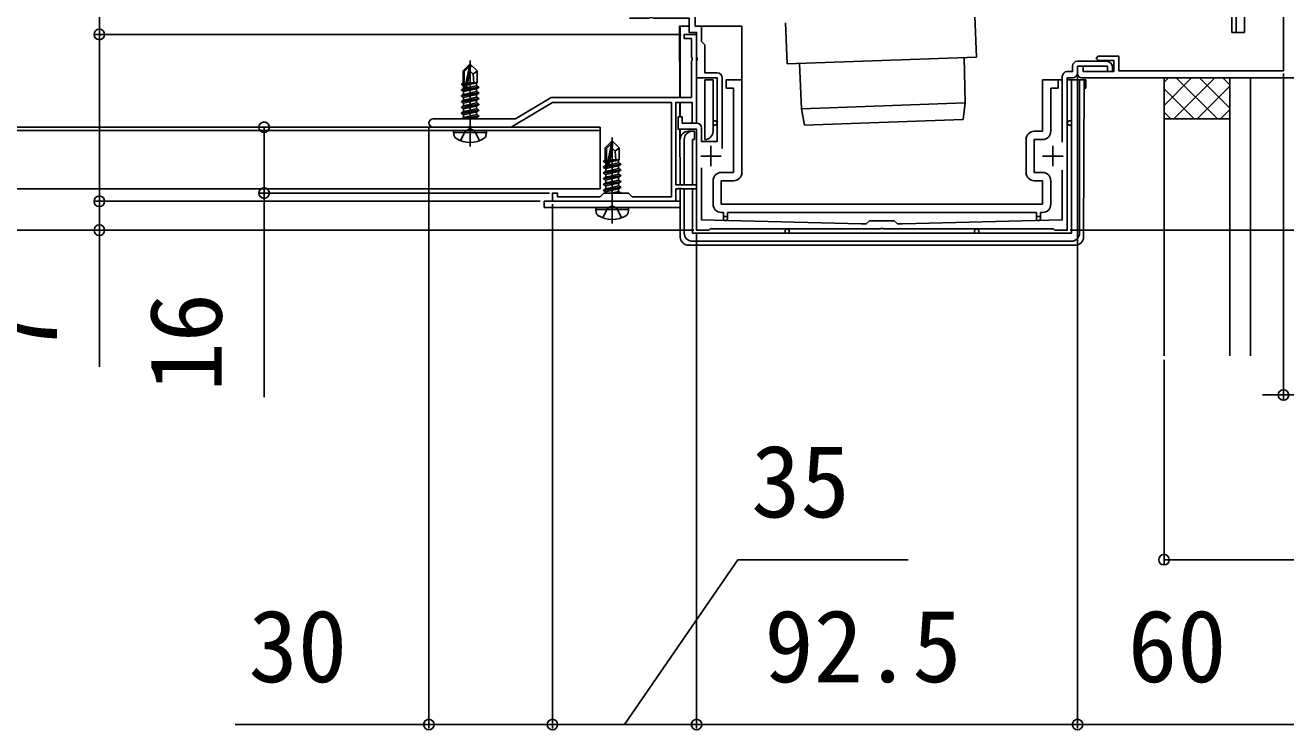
# Model space of a CAD drawing. Units: millimetres, scale not verified. Extents: x -1050 to 1050, y -1570 to 1561.
# Drawn here: x -187.5 to 118.6, y 275.7 to 446.8 of the extents above; entities that cross this region are included whole.
import ezdxf
from ezdxf.enums import TextEntityAlignment as Align

# ---------------------------------------------------------------- set-up
doc = ezdxf.new("R2010")
doc.units = ezdxf.units.MM
doc.header["$LTSCALE"] = 8
for name, color, linetype in [('0-3_YKK_11', 7, 'Continuous'), ('0-5_YKK_13', 4, 'Continuous'), ('0-6_YKK_D', 6, 'Continuous'), ('0-8_YSS_K', 3, 'Continuous')]:
    doc.layers.add(name, color=color, linetype=linetype)
doc.styles.add('ＭＳ ゴシック', font='')
doc.styles.get('ＭＳ ゴシック').set_extended_font_data('MS Gothic')

msp = doc.modelspace()

# ---------------------------------------------------------------- linework, layer by layer
at = {"layer": '0-3_YKK_11'}
for p, q in [((75, 438.001), (68, 438.001)), ((-18.3, 416.804), (-18.3, 434.001)), ((64.3, 434.301), (64.3, 418.399)), ((69, 434.001), (127, 434.001)), ((-21, 417.501), (-21, 412.501)), ((62, 417.501), (62, 412.501)), ((-23.5, 415.001), (-18.5, 415.001)), ((59.5, 415.001), (64.5, 415.001))]:
    msp.add_line(p, q, dxfattribs=at)
for points in [[(118, 455.543), (118, 435.701), (78, 435.701), (78, 439.201), (73, 439.201), (72.5, 438.701), (73, 438.201), (76.8, 438.201), (76.8, 435.501), (69.4, 435.501), (69.4, 436.801), (68, 436.801), (68, 435.001)], [(-19.5, 435.201), (-22.5, 435.201), (-22.5, 442.001), (-23.3, 442.801), (-23.3, 446.501), (-24.8, 446.501), (-24.8, 450.001), (-40.75, 450.001)], [(-40.75, 448.501), (-35.958, 448.501), (-35.775, 448.621), (-35.225, 448.621), (-35.042, 448.501), (-26.3, 448.501), (-26.3, 445.001), (-24.5, 445.001), (-24.5, 438.959), (-24.38, 438.776), (-24.38, 438.226), (-24.5, 438.043), (-24.5, 434.001), (-19.5, 434.001), (-19.5, 418.501), (-23.3, 418.501), (-23.3, 421.801)], [(-88.5, 422.001), (-79.958, 422.001), (-79.775, 422.121), (-79.225, 422.121), (-79.042, 422.001), (-69.5, 422.001), (-59.5, 428.001), (-30.6, 428.001), (-30.6, 405.101), (-40.1, 405.101), (-41, 406.001), (-47, 406.001), (-47.9, 405.101), (-58.3, 405.101), (-58.3, 406.001), (-59.5, 406.001), (-59.5, 404.001), (-29.5, 404.001), (-29.5, 407.001), (-28.958, 407.001), (-28.775, 407.121), (-28.225, 407.121), (-28.042, 407.001), (-24.5, 407.001), (-24.5, 408.001), (-29.5, 408.001), (-29.5, 428.001), (-25.6, 428.001), (-25.6, 423.001), (-24.5, 423.001), (-24.5, 444.501), (-27.5, 444.501), (-27.5, 443.501), (-25.7, 443.501), (-25.7, 438.959), (-25.58, 438.776), (-25.58, 438.226), (-25.7, 438.043), (-25.7, 429.201)], [(66.8, 436.801), (66.8, 435.501), (65.5, 435.501)], [(68, 435.201), (68, 436.801), (75.3, 436.801), (75.3, 435.501), (76.5, 435.501), (76.5, 436.501)], [(-24.5, 423.001), (-28, 423.001), (-28, 424.501), (-29, 424.501), (-29, 421.501), (-24.5, 421.501), (-24.5, 397.001), (-21.5, 397.001), (-21.2, 397.301), (20.042, 397.301), (20.225, 397.421), (20.775, 397.421), (20.958, 397.301), (62.2, 397.301), (62.5, 397.001), (65.5, 397.001), (65.5, 434.001), (66.8, 434.001)], [(-25.7, 429.201), (-59.832, 429.201), (-68.499, 424.001), (-88.5, 424.001)], [(64.3, 411.602), (64.3, 399.501), (25.496, 398.501), (24.3, 398.501), (23.5, 399.301), (17.5, 399.301), (16.7, 398.501), (15.504, 398.501), (-23.3, 399.501), (-23.3, 412.129)]]:
    msp.add_lwpolyline(points, dxfattribs=at)
for centre, radius, start, end in [((68, 436.801), 1.2, 90.00001, 179.99999), ((75, 436.501), 1.5, 0.00001, 89.99999), ((-19.5, 434.001), 1.2, 0.00001, 89.99999), ((65.5, 434.301), 1.2, 90.00001, 179.99999), ((66.8, 435.201), 1.2, 270.00001, 359.99999), ((69, 435.001), 1, 180.00001, 269.99999), ((-88.5, 423.001), 1, 90.00001, 179.99999), ((-88.5, 423.001), 1, 180.00001, 269.99999), ((-24.5, 421.801), 1.2, 0.00001, 89.99999)]:
    msp.add_arc(centre, radius, start, end, dxfattribs=at)
at = {"layer": '0-5_YKK_13'}
for p, q in [((105.5, 445.001), (105.5, 616.001)), ((106.5, 445.001), (106.5, 616.001)), ((106.5, 445.001), (106.5, 615.001)), ((108.5, 445.001), (108.5, 615.001)), ((-2.888, 447.368), (-2.539, 437.374)), ((43.084, 448.973), (43.433, 438.979)), ((-28.646, 446.501), (-28.581, 429.201)), ((-28.642, 446.501), (-28.646, 446.501)), ((-26.3, 446.501), (-28.479, 446.501)), ((-13.5, 446.501), (-24.5, 446.501)), ((-13.5, 433.501), (-13.5, 446.501)), ((105.5, 445.001), (106.5, 445.001)), ((108.5, 445.001), (106.5, 445.001)), ((-79.5, 417.302), (-79.5, 438.202)), ((40.435, 438.875), (40.718, 427.878)), ((-79.65, 437.202), (-81.2, 435.652)), ((-81.2, 432.683), (-81.2, 435.652)), ((-81.2, 435.652), (-80.9, 435.528)), ((-80.9, 435.528), (-79.65, 436.778)), ((-80.9, 431.251), (-80.9, 435.528)), ((-80.832, 431.08), (-79.65, 436.778)), ((-80.41, 431.196), (-79.5, 435.581)), ((-79.35, 437.202), (-79.65, 437.202)), ((-79.65, 436.778), (-79.65, 437.202)), ((-79.5, 435.581), (-79.5, 437.202)), ((-79.5, 435.581), (-79.35, 437.202)), ((-79.35, 437.202), (-77.8, 435.652)), ((-78.757, 434.849), (-77.8, 435.652)), ((-77.8, 432.802), (-77.8, 435.652)), ((0.459, 437.479), (0.943, 426.489)), ((-81.5, 432.51), (-81.2, 432.683)), ((-81.5, 432.51), (-80.9, 432.627)), ((-81.5, 432.295), (-81.5, 432.51)), ((-81.5, 432.295), (-80.9, 432.393)), ((-81.5, 432.295), (-81.05, 432.035)), ((-81.2, 432.802), (-80.9, 432.802)), ((-81.05, 432.035), (-80.897, 432.069)), ((-81.05, 431.37), (-81.05, 432.035)), ((-77.4, 431.652), (-80.426, 431.148)), ((-80.398, 431.253), (-77.4, 431.752)), ((-80.34, 431.53), (-77.95, 432.07)), ((-80.195, 432.228), (-77.95, 432.735)), ((-80.135, 432.519), (-78.417, 432.802)), ((-80.08, 432.786), (-79.996, 432.802)), ((-80.076, 432.802), (-77.8, 432.802)), ((-77.8, 432.802), (-77.95, 432.735)), ((-77.95, 432.07), (-77.95, 432.735)), ((-77.4, 431.752), (-77.95, 432.07)), ((-77.4, 431.652), (-77.95, 431.335)), ((-77.4, 431.652), (-77.4, 431.752)), ((-22.5, 433.501), (-22.5, 419.001)), ((-20.5, 433.501), (-22.5, 433.501)), ((-20.5, 423.501), (-20.5, 433.501)), ((-17.3, 433.501), (-17.3, 431.501)), ((-13.5, 433.501), (-17.3, 433.501)), ((-13.5, 411.001), (-13.5, 433.501)), ((59.5, 433.501), (59.5, 421.001)), ((63.3, 433.501), (59.5, 433.501)), ((63.3, 431.501), (63.3, 433.501)), ((64.3, 433.501), (63.3, 433.501)), ((66.5, 433.501), (65.5, 433.501)), ((66.5, 433.501), (66.5, 423.501)), ((68.5, 433.501), (66.5, 433.501)), ((68.5, 396.297), (68.5, 433.501)), ((69.593, 433.501), (68.5, 433.501)), ((69.454, 395.339), (69.597, 433.501)), ((69.597, 433.501), (69.593, 433.501)), ((70, 433.501), (69.597, 433.501)), ((70, 431.501), (70, 433.501)), ((-81.6, 431.052), (-80.887, 431.171)), ((-80.832, 431.08), (-81.6, 430.952)), ((-81.6, 430.952), (-81.6, 431.052)), ((-81.6, 430.952), (-81.05, 430.635)), ((-81.6, 429.652), (-77.4, 430.352)), ((-77.4, 430.252), (-81.6, 429.552)), ((-81.6, 429.552), (-81.6, 429.652)), ((-81.6, 429.552), (-81.05, 429.235)), ((-81.6, 428.252), (-77.4, 428.952)), ((-77.4, 428.852), (-81.6, 428.152)), ((-81.05, 430.635), (-77.95, 431.335)), ((-81.05, 429.97), (-81.05, 430.635)), ((-81.05, 429.235), (-77.95, 429.935)), ((-81.05, 428.57), (-81.05, 429.235)), ((-81.05, 427.835), (-77.95, 428.535)), ((-77.95, 430.67), (-77.95, 431.335)), ((-77.4, 430.352), (-77.95, 430.67)), ((-77.4, 430.252), (-77.95, 429.935)), ((-77.95, 429.27), (-77.95, 429.935)), ((-77.4, 428.952), (-77.95, 429.27)), ((-77.4, 428.852), (-77.95, 428.535)), ((-77.95, 427.87), (-77.95, 428.535)), ((-77.4, 430.252), (-77.4, 430.352)), ((-77.4, 428.852), (-77.4, 428.952)), ((-17.3, 431.501), (-15.5, 431.501)), ((-15.5, 431.501), (-15.5, 411.001)), ((61.5, 431.501), (63.3, 431.501)), ((61.5, 421.001), (61.5, 431.501)), ((70, 431.501), (69.589, 431.501)), ((-81.6, 428.152), (-81.6, 428.252)), ((-81.6, 428.152), (-81.05, 427.835)), ((-81.6, 426.852), (-77.4, 427.552)), ((-77.4, 427.452), (-81.6, 426.752)), ((-81.6, 426.752), (-81.6, 426.852)), ((-81.6, 426.752), (-81.05, 426.435)), ((-81.6, 425.452), (-77.4, 426.152)), ((-77.4, 426.052), (-81.6, 425.352)), ((-81.6, 425.352), (-81.6, 425.452)), ((-81.05, 427.17), (-81.05, 427.835)), ((-81.05, 426.435), (-77.95, 427.135)), ((-81.05, 425.77), (-81.05, 426.435)), ((-81.05, 425.035), (-77.95, 425.735)), ((-77.4, 427.552), (-77.95, 427.87)), ((-77.4, 427.452), (-77.95, 427.135)), ((-77.95, 426.47), (-77.95, 427.135)), ((-77.4, 426.152), (-77.95, 426.47)), ((-77.4, 426.052), (-77.95, 425.735)), ((-77.95, 425.07), (-77.95, 425.735)), ((-77.4, 427.452), (-77.4, 427.552)), ((-77.4, 426.052), (-77.4, 426.152)), ((-28.576, 428.001), (-28.563, 424.501)), ((-28.479, 428.001), (-28.479, 424.501)), ((0.943, 426.489), (40.718, 427.878)), ((0.943, 426.489), (1.682, 422.512)), ((40.718, 427.878), (40.258, 423.859)), ((-81.6, 425.352), (-81.05, 425.035)), ((-81.6, 424.052), (-77.4, 424.752)), ((-81.6, 424.002), (-81.6, 424.052)), ((-77.4, 424.652), (-81.3, 424.002)), ((-81.05, 424.37), (-81.05, 425.035)), ((-79.422, 424.002), (-77.95, 424.335)), ((-77.4, 424.752), (-77.95, 425.07)), ((-77.4, 424.652), (-77.95, 424.335)), ((-77.95, 424.002), (-77.95, 424.335)), ((-77.4, 424.652), (-77.4, 424.752)), ((-20.5, 423.501), (-20.5, 422.501)), ((-20, 423.501), (-20.5, 423.501)), ((-20.5, 421.001), (-20.5, 422.501)), ((-20.5, 422.501), (-20, 422.501)), ((40.258, 423.859), (1.682, 422.512)), ((66.5, 423.501), (66, 423.501)), ((66.5, 422.501), (66.5, 396.301)), ((-47.9, 421.999), (-397.9, 421.999)), ((-47.9, 421.199), (-397.9, 421.199)), ((-83.5, 420.702), (-83.412, 421.202)), ((-83.5, 420.702), (-83.359, 419.9)), ((-83.5, 420.702), (-75.5, 420.702)), ((-83.412, 421.202), (-75.588, 421.202)), ((-75.5, 420.702), (-75.642, 419.9)), ((-75.5, 420.702), (-75.588, 421.202)), ((-47.9, 406.999), (-47.9, 421.999)), ((-44.987, 398.601), (-44.987, 419.501)), ((-28.552, 421.501), (-28.502, 408.001)), ((-28.479, 421.501), (-28.479, 419.001)), ((-25.496, 421.001), (-26.475, 421.001)), ((-25, 421.001), (-25.496, 421.001)), ((-25, 421.001), (-25, 419.001)), ((59.5, 421.001), (57.5, 421.001)), ((-45.137, 418.501), (-46.687, 416.951)), ((-46.687, 413.982), (-46.687, 416.951)), ((-46.687, 416.951), (-46.387, 416.827)), ((-46.387, 416.827), (-45.137, 418.077)), ((-46.387, 412.549), (-46.387, 416.827)), ((-46.319, 412.378), (-45.137, 418.077)), ((-45.896, 412.494), (-44.987, 416.879)), ((-44.837, 418.501), (-45.137, 418.501)), ((-45.137, 418.077), (-45.137, 418.501)), ((-44.987, 416.879), (-44.987, 418.501)), ((-44.987, 416.879), (-44.837, 418.501)), ((-44.837, 418.501), (-43.287, 416.951)), ((-44.244, 416.147), (-43.287, 416.951)), ((-43.287, 414.101), (-43.287, 416.951)), ((-27.5, 419.001), (-27.5, 408.001)), ((-25.5, 408.001), (-25.5, 419.001)), ((-25.5, 419.001), (-25, 419.001)), ((55.5, 419.001), (55.5, 411.001)), ((57.5, 419.001), (59.5, 419.001)), ((57.5, 411.001), (57.5, 419.001)), ((-46.987, 413.809), (-46.687, 413.982)), ((-46.987, 413.809), (-46.387, 413.925)), ((-46.987, 413.593), (-46.987, 413.809)), ((-46.987, 413.593), (-46.387, 413.692)), ((-46.987, 413.593), (-46.537, 413.333)), ((-46.687, 414.101), (-46.387, 414.101)), ((-46.537, 413.333), (-46.383, 413.368)), ((-46.537, 412.668), (-46.537, 413.333)), ((-45.827, 412.829), (-43.437, 413.368)), ((-45.682, 413.526), (-43.437, 414.033)), ((-45.622, 413.818), (-43.904, 414.101)), ((-45.566, 414.085), (-45.482, 414.101)), ((-45.563, 414.101), (-43.287, 414.101)), ((-43.287, 414.101), (-43.437, 414.033)), ((-43.437, 413.368), (-43.437, 414.033)), ((-42.887, 413.051), (-43.437, 413.368)), ((-47.087, 412.351), (-46.374, 412.47)), ((-46.319, 412.379), (-47.087, 412.251)), ((-47.087, 412.251), (-47.087, 412.351)), ((-47.087, 412.251), (-46.537, 411.933)), ((-47.087, 410.951), (-42.887, 411.651)), ((-42.887, 411.551), (-47.087, 410.851)), ((-47.087, 410.851), (-47.087, 410.951)), ((-47.087, 410.851), (-46.537, 410.533)), ((-47.087, 409.551), (-42.887, 410.251)), ((-42.887, 410.151), (-47.087, 409.451)), ((-46.537, 411.933), (-43.437, 412.633)), ((-46.537, 411.268), (-46.537, 411.933)), ((-46.537, 410.533), (-43.437, 411.233)), ((-46.537, 409.868), (-46.537, 410.533)), ((-42.887, 412.951), (-45.912, 412.447)), ((-45.884, 412.551), (-42.887, 413.051)), ((-42.887, 412.951), (-43.437, 412.633)), ((-43.437, 411.968), (-43.437, 412.633)), ((-42.887, 411.651), (-43.437, 411.968)), ((-42.887, 411.551), (-43.437, 411.233)), ((-43.437, 410.568), (-43.437, 411.233)), ((-42.887, 410.251), (-43.437, 410.568)), ((-42.887, 410.151), (-43.437, 409.833)), ((-42.887, 412.951), (-42.887, 413.051)), ((-42.887, 411.551), (-42.887, 411.651)), ((-42.887, 410.151), (-42.887, 410.251)), ((-15.5, 411.001), (-18.5, 411.001)), ((59.5, 411.001), (57.5, 411.001)), ((-47.087, 409.451), (-47.087, 409.551)), ((-47.087, 409.451), (-46.537, 409.133)), ((-47.087, 408.151), (-42.887, 408.851)), ((-42.887, 408.751), (-47.087, 408.051)), ((-47.087, 408.051), (-47.087, 408.151)), ((-47.087, 408.051), (-46.537, 407.733)), ((-47.087, 406.751), (-42.887, 407.451)), ((-42.887, 407.351), (-47.087, 406.651)), ((-46.537, 409.133), (-43.437, 409.833)), ((-46.537, 408.468), (-46.537, 409.133)), ((-46.537, 407.733), (-43.437, 408.433)), ((-46.537, 407.068), (-46.537, 407.733)), ((-43.437, 409.168), (-43.437, 409.833)), ((-42.887, 408.851), (-43.437, 409.168)), ((-42.887, 408.751), (-43.437, 408.433)), ((-43.437, 407.768), (-43.437, 408.433)), ((-42.887, 407.451), (-43.437, 407.768)), ((-42.887, 407.351), (-43.437, 407.033)), ((-42.887, 408.751), (-42.887, 408.851)), ((-42.887, 407.351), (-42.887, 407.451)), ((-28.499, 407.301), (-28.454, 395.339)), ((-20.5, 409.001), (-20.5, 403.301)), ((-18.5, 403.301), (-18.5, 409.001)), ((-18.5, 409.001), (-15.5, 409.001)), ((57.5, 409.001), (59.5, 409.001)), ((59.5, 409.001), (59.5, 403.301)), ((61.5, 403.301), (61.5, 409.001)), ((-47.9, 406.999), (-397.9, 406.999)), ((-47.087, 406.651), (-47.087, 406.751)), ((-47.087, 406.651), (-46.537, 406.333)), ((-46.537, 406.333), (-43.437, 407.033)), ((-46.537, 406.001), (-46.537, 406.333)), ((-45.064, 406.001), (-43.437, 406.368)), ((-43.437, 406.368), (-43.437, 407.033)), ((-42.887, 406.001), (-42.887, 406.051)), ((-27.5, 407.001), (-27.5, 396.297)), ((-25.5, 396.301), (-25.5, 407.001)), ((-48.987, 402.001), (-48.899, 402.501)), ((-48.987, 402.001), (-48.845, 401.198)), ((-48.987, 402.001), (-40.987, 402.001)), ((-48.899, 402.501), (-41.075, 402.501)), ((-40.987, 402.001), (-41.128, 401.198)), ((-40.987, 402.001), (-41.075, 402.501)), ((59.5, 403.301), (-18.5, 403.301)), ((-18.5, 401.301), (-18, 401.301)), ((-18, 401.301), (-18, 400.301)), ((-17, 401.301), (58, 401.301)), ((-17, 400.301), (-17, 401.301)), ((59, 401.301), (59.5, 401.301)), ((-18, 400.301), (-17, 400.301)), ((-18, 400.301), (-18, 399.801)), ((-17, 399.801), (-17, 400.301)), ((58, 399.801), (58, 400.301)), ((59, 399.801), (59, 400.301)), ((-3, 396.301), (-25.5, 396.301)), ((-3, 396.801), (-3, 396.301)), ((-3, 396.301), (-2, 396.301)), ((-2, 396.301), (-2, 396.801)), ((43, 396.301), (-2, 396.301)), ((43, 396.301), (43, 396.801)), ((44, 396.301), (43, 396.301)), ((44, 396.301), (44, 396.801)), ((66.5, 396.301), (44, 396.301)), ((-26.454, 393.347), (67.454, 393.347)), ((-25.504, 394.301), (66.504, 394.301))]:
    msp.add_line(p, q, dxfattribs=at)
for points in [[(-28.642, 446.501), (-28.479, 446.501), (-28.479, 429.201)], [(43.433, 438.979), (20.447, 438.177), (-2.539, 437.374)], [(-79.5, 435.581), (-78.757, 434.849), (-78.6, 432.802)], [(-81.6, 431.052), (-81.05, 431.37), (-80.9, 431.404)], [(-81.6, 429.652), (-81.05, 429.97), (-77.95, 430.67)], [(-81.6, 428.252), (-81.05, 428.57), (-77.95, 429.27)], [(-81.6, 426.852), (-81.05, 427.17), (-77.95, 427.87)], [(-81.6, 425.452), (-81.05, 425.77), (-77.95, 426.47)], [(-81.6, 424.052), (-81.05, 424.37), (-77.95, 425.07)], [(66.5, 423.501), (66.5, 422.501), (66, 422.501)], [(-81.8, 418.723), (-80.645, 421.039), (-79.5, 421.648)], [(-77.2, 418.723), (-78.355, 421.039), (-79.5, 421.648)], [(-44.987, 416.879), (-44.244, 416.147), (-44.087, 414.101)], [(-47.087, 412.351), (-46.537, 412.668), (-46.387, 412.702)], [(-47.087, 410.951), (-46.537, 411.268), (-43.437, 411.968)], [(-47.087, 409.551), (-46.537, 409.868), (-43.437, 410.568)], [(-47.087, 408.151), (-46.537, 408.468), (-43.437, 409.168)], [(-47.087, 406.751), (-46.537, 407.068), (-43.437, 407.768)], [(-43.187, 406.001), (-42.887, 406.051), (-43.437, 406.368)], [(-47.287, 400.021), (-46.132, 402.338), (-44.987, 402.947)], [(-42.687, 400.021), (-43.842, 402.338), (-44.987, 402.947)], [(59, 401.301), (59, 400.301), (58, 400.301), (58, 401.301)]]:
    msp.add_lwpolyline(points, dxfattribs=at)
msp.add_lwpolyline([(-61.487, 402.501), (-28.487, 402.501), (-28.487, 404.001), (-61.487, 404.001)], close=True, dxfattribs=at)
for centre, radius, start, end in [((-80.652, 431.251), 0.248, 180, 347.19096), ((-20, 423.001), 0.5, 0, 90), ((-20, 423.001), 0.5, 270, 0), ((66, 423.001), 0.5, 90, 180), ((66, 423.001), 0.5, 180, 270), ((-82.472, 420.056), 0.9, 190, 237.94412), ((-76.528, 420.056), 0.9, 302.05588, 350), ((-22.5, 421.001), 2, 270, 0), ((57.5, 419.001), 2, 90, 180), ((59.5, 421.001), 2, 270, 0), ((-79.5, 424.802), 6.5, 237.94412, 302.05588), ((-46.138, 412.549), 0.248, 180, 347.19096), ((-18.5, 409.001), 2, 90, 180), ((-15.5, 411.001), 2, 270, 0), ((57.5, 411.001), 2, 180, 270), ((59.5, 409.001), 2, 0, 90), ((-47.959, 401.355), 0.9, 190, 237.94412), ((-42.014, 401.355), 0.9, 302.05588, 350), ((-18.5, 403.301), 2, 180, 270), ((59.5, 403.301), 2, 270, 0), ((-44.987, 406.101), 6.5, 237.94412, 302.05588), ((-17.5, 399.801), 0.5, 180, 270), ((-17.5, 399.801), 0.5, 270, 0), ((58.5, 399.801), 0.5, 180, 270), ((58.5, 399.801), 0.5, 270, 0), ((-26.454, 395.347), 2, 180.21433, 270), ((-2.5, 396.801), 0.5, 90, 180), ((-2.5, 396.801), 0.5, 0, 90), ((43.5, 396.801), 0.5, 90, 180), ((43.5, 396.801), 0.5, 0, 90), ((67.454, 395.347), 2, 270, 359.78567)]:
    msp.add_arc(centre, radius, start, end, dxfattribs=at)
for centre, major_axis, ratio, start_param, end_param in [((-26.475, 419.001), (-2.004, 0), 0.998135, 4.712389, 6.2831853), ((-25.496, 419.001), (-2.004, 0), 0.998135, 4.712389, 6.2831853), ((-25.496, 396.305), (1.419, 1.419), 0.99628, 2.358058, 3.9251274), ((66.496, 396.305), (-1.419, 1.419), 0.99628, 2.358058, 3.9251274)]:
    msp.add_ellipse(centre, major_axis=major_axis, ratio=ratio, start_param=start_param, end_param=end_param, dxfattribs=at)
at = {"layer": '0-6_YKK_D'}
for p, q in [((-28.2, 444.501), (-170.5, 444.501)), ((118, 435.001), (118, 355.999)), ((68, 434.201), (68, 275.999)), ((68, 434.201), (68, 275.999)), ((-89.5, 422.001), (-89.5, 275.999)), ((-169.5, 404.001), (-169.5, 409.101)), ((-62.487, 404.001), (-170.5, 404.001)), ((-62.487, 404.001), (-170.5, 404.001)), ((-169.5, 404.001), (-169.5, 397.001)), ((-60.2, 406.001), (-130.5, 406.001)), ((-59.5, 403.301), (-59.5, 275.999)), ((-59.5, 403.301), (-59.5, 275.999)), ((-25.2, 397.001), (-210.5, 397.001)), ((-25.2, 397.001), (-170.5, 397.001)), ((-169.5, 397.001), (-169.5, 363.846)), ((-24.5, 396.301), (-24.5, 275.999)), ((-24.5, 396.301), (-24.5, 275.999)), ((66.2, 397.001), (274, 397.001)), ((89, 365.501), (89, 315.999)), ((118, 356.999), (112.9, 356.999)), ((118, 356.999), (128, 356.999)), ((-24.5, 276.999), (-59.5, 276.999)), ((68, 276.999), (-24.5, 276.999)), ((68, 276.999), (128, 276.999))]:
    msp.add_line(p, q, dxfattribs=at)
for points in [[(-169.5, 404.001), (-169.5, 444.501), (-169.5, 516.055)], [(-129.5, 422.001), (-129.5, 406.001), (-129.5, 356.483)], [(-42, 276.999), (-14.458, 316.999), (26.905, 316.999)], [(89, 316.999), (128, 316.999), (338.327, 316.999)], [(-59.5, 276.999), (-89.5, 276.999), (-136.509, 276.999)]]:
    msp.add_lwpolyline(points, dxfattribs=at)
for centre in [(-169.5, 444.501), (-129.5, 422.001), (-129.5, 406.001), (-169.5, 404.001), (-169.5, 404.001), (-169.5, 397.001), (118, 356.999), (89, 316.999), (-89.5, 276.999), (-59.5, 276.999), (-59.5, 276.999), (-24.5, 276.999), (-24.5, 276.999), (68, 276.999), (68, 276.999)]:
    msp.add_circle(centre, 1.275, dxfattribs=at)
at = {"layer": '0-8_YSS_K'}
for p, q in [((89, 432.952), (90.048, 434.001)), ((89, 427.296), (95.705, 434.001)), ((91.362, 424.001), (101.362, 434.001)), ((101.94, 424.001), (91.94, 434.001)), ((97.019, 424.001), (105, 431.982)), ((105, 426.597), (97.597, 434.001)), ((105, 432.254), (103.253, 434.001)), ((105, 424.001), (105, 434.001)), ((110, 434.001), (110, 366.501)), ((96.283, 424.001), (89, 431.284)), ((90.626, 424.001), (89, 425.627)), ((102.676, 424.001), (105, 426.325)), ((89, 424.001), (89, 366.501)), ((105, 424.001), (105, 366.501))]:
    msp.add_line(p, q, dxfattribs=at)
msp.add_lwpolyline([(105, 424.001), (89, 424.001), (89, 434.001)], dxfattribs=at)

# ---------------------------------------------------------------- texts
at = {"layer": '0-6_YKK_D', "style": 'ＭＳ ゴシック'}
for s, p in [('16', (-134.5, 357.801)), ('7', (-174.5, 366.528))]:
    msp.add_text(s, height=17.6, rotation=90, dxfattribs=at).set_placement(p, align=Align.BOTTOM_LEFT)
for s, p in [('35', (-11.231, 321.999)), ('30', (-133.282, 281.999)), ('92.5', (-8.045, 281.999)), ('60', (80.205, 281.999))]:
    msp.add_text(s, height=17.6, dxfattribs=at).set_placement(p, align=Align.BOTTOM_LEFT)

doc.saveas('drawing.dxf')
